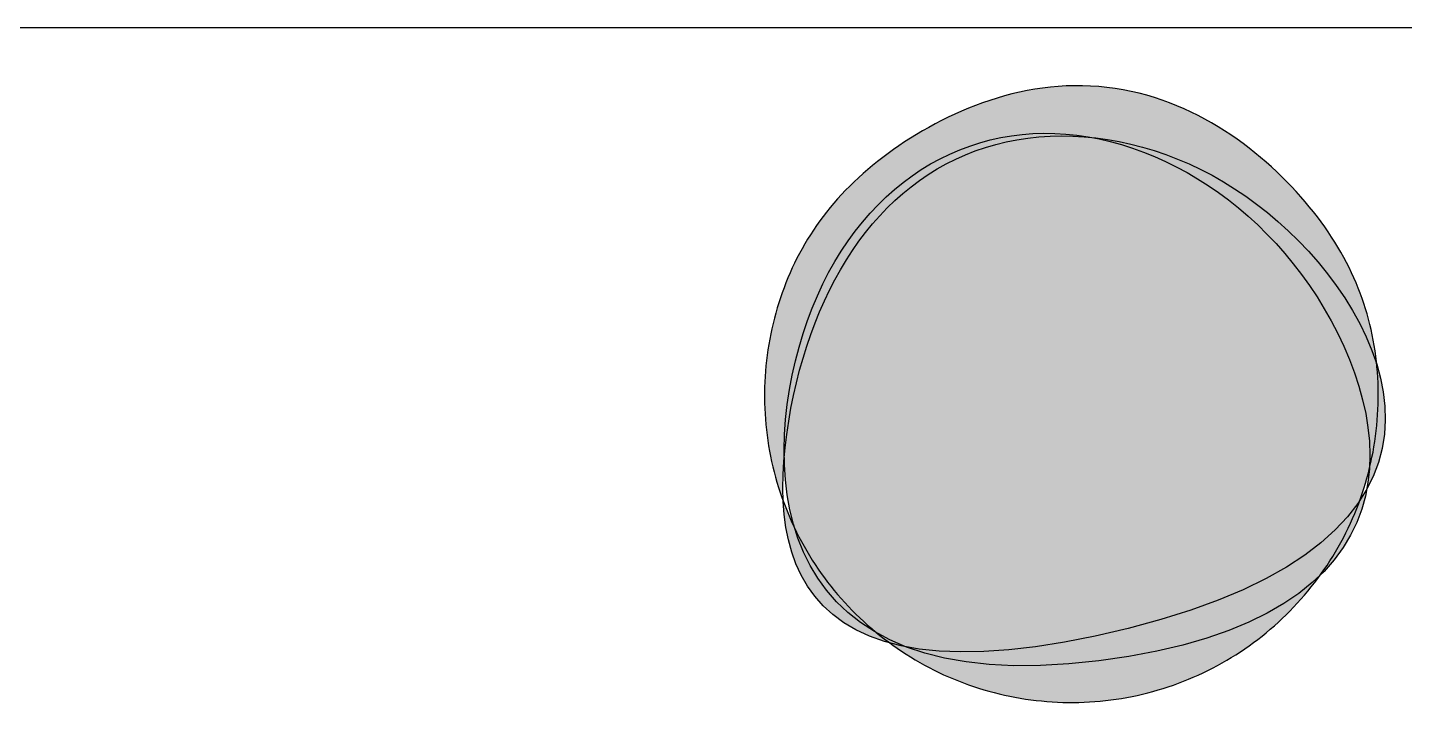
# Model space of a CAD drawing. Header units: metres. Extents: x 2.1 to 55.1, y 135.2 to 164.9.
# Drawn here: x 22.1051 to 22.1967, y 159.6371 to 159.682 of the extents above; entities that cross this region are included whole.
import ezdxf

# ---------------------------------------------------------------- set-up
doc = ezdxf.new("R2010")
doc.units = ezdxf.units.M
doc.linetypes.add('AUSGEZOGEN', pattern=[0])
doc.layers.add('XR$1$Plankopf', color=7, linetype='AUSGEZOGEN', lineweight=13)

# ---------------------------------------------------------------- blocks, each defined once
blk = doc.blocks.new('COMPLEXOBJECT_42')
at = {"layer": 'XR$1$Plankopf', "color": 7, "linetype": 'AUSGEZOGEN', "lineweight": -3, "transparency": 33554687}
for points in [[(22.176888, 159.677981), (22.176341, 159.678035), (22.175796, 159.678071), (22.175254, 159.678089), (22.174716, 159.67809), (22.174182, 159.678074), (22.173652, 159.678042), (22.173126, 159.677994), (22.172604, 159.677931), (22.172087, 159.677854), (22.171574, 159.677763), (22.171067, 159.677658), (22.170565, 159.677541), (22.170068, 159.677411), (22.169577, 159.677269), (22.169093, 159.677116), (22.168614, 159.676952), (22.168142, 159.676779), (22.167676, 159.676595), (22.167217, 159.676403), (22.166766, 159.676202), (22.166321, 159.675993), (22.165884, 159.675776), (22.165455, 159.675553), (22.165034, 159.675323), (22.164622, 159.675087), (22.164217, 159.674847), (22.163822, 159.674601), (22.163435, 159.674351), (22.163057, 159.674098), (22.162689, 159.673842), (22.162331, 159.673583), (22.161981, 159.673321), (22.161641, 159.673057), (22.161311, 159.67279), (22.160989, 159.672521), (22.160677, 159.67225), (22.160373, 159.671976), (22.160078, 159.671699), (22.159791, 159.67142), (22.159513, 159.671138), (22.159244, 159.670854), (22.158982, 159.670568), (22.158729, 159.670278), (22.158484, 159.669987), (22.158247, 159.669693), (22.158017, 159.669397), (22.157795, 159.669098), (22.157581, 159.668797), (22.157374, 159.668493), (22.157174, 159.668187), (22.156981, 159.667879), (22.156795, 159.667568), (22.156617, 159.667254), (22.156445, 159.666939), (22.156279, 159.666621), (22.15612, 159.6663), (22.155968, 159.665978), (22.155822, 159.665653), (22.155682, 159.665325), (22.155548, 159.664995), (22.15542, 159.664663), (22.155298, 159.664329), (22.155182, 159.663992), (22.155071, 159.663654), (22.154967, 159.663313), (22.154869, 159.662971), (22.154777, 159.662627), (22.15469, 159.662282), (22.15461, 159.661935), (22.154536, 159.661586), (22.154468, 159.661237), (22.154405, 159.660886), (22.154349, 159.660534), (22.154299, 159.660182), (22.154255, 159.659828), (22.154218, 159.659474), (22.154186, 159.659119), (22.15416, 159.658764), (22.154141, 159.658409), (22.154128, 159.658053), (22.15412, 159.657697), (22.154119, 159.657341), (22.154125, 159.656984), (22.154136, 159.656629), (22.154154, 159.656273), (22.154178, 159.655918), (22.154208, 159.655563), (22.154244, 159.655209), (22.154287, 159.654856), (22.154336, 159.654503), (22.154391, 159.654151), (22.154452, 159.653801), (22.15452, 159.653451), (22.154594, 159.653103), (22.154674, 159.652756), (22.15476, 159.65241), (22.154852, 159.652067), (22.15495, 159.651724), (22.155054, 159.651384), (22.155164, 159.651045), (22.155279, 159.650708), (22.155401, 159.650373), (22.155528, 159.650041), (22.155661, 159.64971), (22.1558, 159.649382), (22.155944, 159.649056), (22.156094, 159.648733), (22.15625, 159.648413), (22.156411, 159.648095), (22.156577, 159.64778), (22.156749, 159.647468), (22.156926, 159.64716), (22.157109, 159.646854), (22.157297, 159.646551), (22.15749, 159.646252), (22.157688, 159.645957), (22.157891, 159.645664), (22.1581, 159.645376), (22.158314, 159.645091), (22.158532, 159.64481), (22.158756, 159.644533), (22.158984, 159.64426), (22.159218, 159.643992), (22.159456, 159.643727), (22.159698, 159.643466), (22.159946, 159.64321), (22.160197, 159.642958), (22.160453, 159.642711), (22.160714, 159.642468), (22.160978, 159.642229), (22.161247, 159.641996), (22.161519, 159.641766), (22.161796, 159.641542), (22.162076, 159.641322), (22.162361, 159.641108), (22.162648, 159.640898), (22.16294, 159.640693), (22.163235, 159.640493), (22.163533, 159.640298), (22.163834, 159.640109), (22.164139, 159.639925), (22.164447, 159.639746), (22.164758, 159.639572), (22.165072, 159.639404), (22.165389, 159.639242), (22.165708, 159.639085), (22.166031, 159.638934), (22.166356, 159.638788), (22.166683, 159.638648), (22.167013, 159.638514), (22.167345, 159.638386), (22.167679, 159.638264), (22.168016, 159.638148), (22.168354, 159.638038), (22.168695, 159.637934), (22.169037, 159.637835), (22.169381, 159.637743), (22.169726, 159.637657), (22.170073, 159.637577), (22.170421, 159.637502), (22.170771, 159.637434), (22.171122, 159.637372), (22.171473, 159.637316), (22.171826, 159.637266), (22.17218, 159.637222), (22.172534, 159.637184), (22.172888, 159.637152), (22.173244, 159.637127), (22.173599, 159.637107), (22.173955, 159.637094), (22.174311, 159.637087), (22.174667, 159.637086), (22.175023, 159.637091), (22.175379, 159.637103), (22.175735, 159.63712), (22.17609, 159.637144), (22.176445, 159.637174), (22.176799, 159.637211), (22.177152, 159.637253), (22.177505, 159.637302), (22.177857, 159.637358), (22.178207, 159.637419), (22.178557, 159.637487), (22.178905, 159.63756), (22.179252, 159.63764), (22.179597, 159.637726), (22.179941, 159.637818), (22.180284, 159.637916), (22.180624, 159.63802), (22.180963, 159.63813), (22.1813, 159.638246), (22.181635, 159.638367), (22.181967, 159.638495), (22.182298, 159.638628), (22.182626, 159.638766), (22.182951, 159.638911), (22.183275, 159.639061), (22.183595, 159.639216), (22.183913, 159.639377), (22.184228, 159.639544), (22.184539, 159.639715), (22.184848, 159.639893), (22.185154, 159.640075), (22.185457, 159.640263), (22.185756, 159.640456), (22.186051, 159.640654), (22.186343, 159.640858), (22.186632, 159.641066), (22.186917, 159.64128), (22.187198, 159.641499), (22.187475, 159.641722), (22.187747, 159.641951), (22.188016, 159.642184), (22.188281, 159.642422), (22.188542, 159.642665), (22.188798, 159.642912), (22.18905, 159.643164), (22.189297, 159.64342), (22.18954, 159.64368), (22.189778, 159.643945), (22.190012, 159.644213), (22.190242, 159.644486), (22.190466, 159.644763), (22.190686, 159.645043), (22.1909, 159.645327), (22.19111, 159.645615), (22.191315, 159.645906), (22.191515, 159.646201), (22.191709, 159.646499), (22.191899, 159.646801), (22.192083, 159.647106), (22.192262, 159.647414), (22.192435, 159.647725), (22.192603, 159.648039), (22.192766, 159.648355), (22.192923, 159.648675), (22.193074, 159.648997), (22.19322, 159.649322), (22.19336, 159.649649), (22.193493, 159.649979), (22.193621, 159.650311), (22.193744, 159.650646), (22.19386, 159.650982), (22.19397, 159.651321), (22.194074, 159.651661), (22.194172, 159.652003), (22.194265, 159.652347), (22.194351, 159.652693), (22.194431, 159.65304), (22.194506, 159.653388), (22.194574, 159.653738), (22.194636, 159.654088), (22.194692, 159.65444), (22.194742, 159.654793), (22.194786, 159.655146), (22.194824, 159.6555), (22.194855, 159.655855), (22.194881, 159.65621), (22.1949, 159.656566), (22.194914, 159.656922), (22.194921, 159.657278), (22.194922, 159.657634), (22.194917, 159.65799), (22.194905, 159.658346), (22.194888, 159.658702), (22.194864, 159.659057), (22.194834, 159.659411), (22.194797, 159.659766), (22.194754, 159.660119), (22.194706, 159.660472), (22.19465, 159.660823), (22.194589, 159.661174), (22.194521, 159.661524), (22.194446, 159.661873), (22.194364, 159.662221), (22.194276, 159.662568), (22.19418, 159.662915), (22.194077, 159.663261), (22.193968, 159.663606), (22.19385, 159.66395), (22.193726, 159.664294), (22.193593, 159.664636), (22.193453, 159.664979), (22.193305, 159.66532), (22.193149, 159.665661), (22.192985, 159.666001), (22.192813, 159.666341), (22.192632, 159.66668), (22.192443, 159.667019), (22.192245, 159.667357), (22.192039, 159.667694), (22.191824, 159.668032), (22.191599, 159.668368), (22.191366, 159.668704), (22.191124, 159.66904), (22.190872, 159.669375), (22.190611, 159.66971), (22.19034, 159.670045), (22.19006, 159.670379), (22.189769, 159.670713), (22.189469, 159.671047), (22.189159, 159.67138), (22.18884, 159.671711), (22.188511, 159.67204), (22.188172, 159.672367), (22.187824, 159.67269), (22.187466, 159.67301), (22.187099, 159.673325), (22.186723, 159.673636), (22.186338, 159.67394), (22.185945, 159.674239), (22.185542, 159.674531), (22.18513, 159.674816), (22.18471, 159.675093), (22.184281, 159.675361), (22.183844, 159.675621), (22.183399, 159.675871), (22.182945, 159.67611), (22.182483, 159.676339), (22.182013, 159.676557), (22.181534, 159.676763), (22.181048, 159.676956), (22.180555, 159.677136), (22.180053, 159.677302), (22.179544, 159.677455), (22.179028, 159.677592), (22.178504, 159.677714), (22.177972, 159.67782), (22.177434, 159.677909), (22.176888, 159.677981)], [(22.176349, 159.639858), (22.174344, 159.639649), (22.172462, 159.639541), (22.170699, 159.63953), (22.169052, 159.639611), (22.167519, 159.63978), (22.166095, 159.640033), (22.164777, 159.640366), (22.163562, 159.640773), (22.162446, 159.641251), (22.161427, 159.641795), (22.160501, 159.6424), (22.159665, 159.643063), (22.158915, 159.643779), (22.158248, 159.644543), (22.157661, 159.645352), (22.157151, 159.6462), (22.156713, 159.647084), (22.156346, 159.647999), (22.156045, 159.64894), (22.155807, 159.649904), (22.155629, 159.650885), (22.155508, 159.65188), (22.15544, 159.652884), (22.155422, 159.653892), (22.155451, 159.654901), (22.155523, 159.655906), (22.155635, 159.656902), (22.155784, 159.657885), (22.155967, 159.658851), (22.156179, 159.659795), (22.156419, 159.660714), (22.156685, 159.661606), (22.156977, 159.662472), (22.157293, 159.663311), (22.157634, 159.664123), (22.157998, 159.664908), (22.158384, 159.665665), (22.158793, 159.666395), (22.159223, 159.667096), (22.159673, 159.667769), (22.160144, 159.668413), (22.160634, 159.669029), (22.161142, 159.669616), (22.161668, 159.670173), (22.162212, 159.670701), (22.162772, 159.671199), (22.163348, 159.671667), (22.163939, 159.672105), (22.164544, 159.672512), (22.165164, 159.672889), (22.165796, 159.673234), (22.166441, 159.673548), (22.167097, 159.673831), (22.167764, 159.674082), (22.168442, 159.674301), (22.169129, 159.674488), (22.169826, 159.674642), (22.17053, 159.674764), (22.171242, 159.674852), (22.171961, 159.674907), (22.172686, 159.674929), (22.173416, 159.674918), (22.174151, 159.674874), (22.174888, 159.674798), (22.175628, 159.674689), (22.176368, 159.674549), (22.177109, 159.674377), (22.177849, 159.674173), (22.178586, 159.673939), (22.179321, 159.673674), (22.180051, 159.673379), (22.180777, 159.673054), (22.181496, 159.6727), (22.182208, 159.672316), (22.182912, 159.671903), (22.183607, 159.671462), (22.184291, 159.670992), (22.184964, 159.670494), (22.185625, 159.669969), (22.186273, 159.669416), (22.186906, 159.668836), (22.187524, 159.66823), (22.188126, 159.667597), (22.18871, 159.666938), (22.189276, 159.666253), (22.189822, 159.665543), (22.190348, 159.664808), (22.190852, 159.664048), (22.191333, 159.663263), (22.191792, 159.662455), (22.192225, 159.661623), (22.192629, 159.66077), (22.193001, 159.659899), (22.193337, 159.659012), (22.193632, 159.658113), (22.193883, 159.657205), (22.194086, 159.656289), (22.194236, 159.65537), (22.19433, 159.654449), (22.194364, 159.65353), (22.194335, 159.652616), (22.194237, 159.651709), (22.194067, 159.650812), (22.193821, 159.649928), (22.193496, 159.649059), (22.193086, 159.64821), (22.192589, 159.647382), (22.192, 159.646578), (22.191316, 159.645801), (22.190532, 159.645055), (22.189645, 159.644341), (22.18865, 159.643662), (22.187543, 159.643022), (22.186322, 159.642424), (22.184981, 159.641869), (22.183517, 159.641362), (22.181925, 159.640904), (22.180203, 159.640499), (22.178345, 159.640149), (22.176349, 159.639858)], [(22.178294, 159.642007), (22.176109, 159.641499), (22.174061, 159.641095), (22.172145, 159.640791), (22.170358, 159.640584), (22.168695, 159.640469), (22.167153, 159.640443), (22.165726, 159.640501), (22.164412, 159.640639), (22.163207, 159.640853), (22.162105, 159.641139), (22.161104, 159.641493), (22.160199, 159.641912), (22.159386, 159.64239), (22.15866, 159.642925), (22.158019, 159.643511), (22.157458, 159.644145), (22.156973, 159.644823), (22.156559, 159.645541), (22.156213, 159.646294), (22.155931, 159.647079), (22.155709, 159.647892), (22.155542, 159.648728), (22.155427, 159.649584), (22.155359, 159.650455), (22.155335, 159.651338), (22.155351, 159.652228), (22.155402, 159.653122), (22.155484, 159.654015), (22.155594, 159.654903), (22.155727, 159.655783), (22.15588, 159.65665), (22.156052, 159.657504), (22.156243, 159.658344), (22.156453, 159.659169), (22.156681, 159.65998), (22.156928, 159.660774), (22.157194, 159.661553), (22.157478, 159.662315), (22.157781, 159.66306), (22.158101, 159.663788), (22.15844, 159.664496), (22.158796, 159.665187), (22.159171, 159.665857), (22.159563, 159.666508), (22.159972, 159.667138), (22.160399, 159.667747), (22.160843, 159.668335), (22.161304, 159.668901), (22.161782, 159.669443), (22.162277, 159.669963), (22.162789, 159.670459), (22.163318, 159.67093), (22.163863, 159.671377), (22.164424, 159.671798), (22.165002, 159.672193), (22.165596, 159.672562), (22.166206, 159.672904), (22.166832, 159.673218), (22.167474, 159.673503), (22.168131, 159.673761), (22.168804, 159.673988), (22.169491, 159.674187), (22.170191, 159.674356), (22.170904, 159.674495), (22.171628, 159.674604), (22.172363, 159.674683), (22.173106, 159.674732), (22.173858, 159.67475), (22.174616, 159.674738), (22.175381, 159.674694), (22.17615, 159.67462), (22.176923, 159.674515), (22.177699, 159.674378), (22.178477, 159.674209), (22.179255, 159.674009), (22.180033, 159.673777), (22.180809, 159.673513), (22.181583, 159.673217), (22.182353, 159.672888), (22.183118, 159.672527), (22.183878, 159.672133), (22.18463, 159.671706), (22.185375, 159.671246), (22.186111, 159.670753), (22.186836, 159.670226), (22.187551, 159.669665), (22.188253, 159.669071), (22.188943, 159.668443), (22.189617, 159.667781), (22.190277, 159.667084), (22.190919, 159.666353), (22.19154, 159.66559), (22.192133, 159.664799), (22.192694, 159.66398), (22.193216, 159.663138), (22.193696, 159.662274), (22.194127, 159.661391), (22.194504, 159.660493), (22.194822, 159.659581), (22.195075, 159.658658), (22.195258, 159.657728), (22.195365, 159.656791), (22.195392, 159.655852), (22.195333, 159.654913), (22.195182, 159.653976), (22.194934, 159.653044), (22.194584, 159.65212), (22.194127, 159.651206), (22.193556, 159.650305), (22.192867, 159.64942), (22.192055, 159.648553), (22.191114, 159.647707), (22.190038, 159.646885), (22.188822, 159.646088), (22.187461, 159.645321), (22.18595, 159.644584), (22.184283, 159.643882), (22.182455, 159.643217), (22.18046, 159.642591), (22.178294, 159.642007)]]:
    blk.add_lwpolyline(points, close=True, dxfattribs=at)

msp = doc.modelspace()

# ---------------------------------------------------------------- hatches: boundary and pattern name
at = {"layer": 'XR$1$Plankopf', "linetype": 'AUSGEZOGEN', "lineweight": -3, "true_color": 0xedf5de, "transparency": 33554687}
h = msp.add_hatch(color=7, dxfattribs=at)
h.paths.add_polyline_path([(22.193556, 159.650305), (22.193705, 159.65054), (22.193675, 159.650458)], flags=16)
h.paths.add_polyline_path([(22.194148, 159.651239), (22.193705, 159.65054), (22.193744, 159.650646), (22.19386, 159.650982), (22.19397, 159.651321), (22.194074, 159.651661), (22.194172, 159.652003), (22.194265, 159.652347), (22.194335, 159.652628), (22.194335, 159.652616), (22.194237, 159.651709), (22.19415, 159.651253), (22.194584, 159.65212), (22.194934, 159.653044), (22.195182, 159.653976), (22.195333, 159.654913), (22.195392, 159.655852), (22.195365, 159.656791), (22.195258, 159.657728), (22.195075, 159.658658), (22.194817, 159.659597), (22.194754, 159.660119), (22.194706, 159.660472), (22.19465, 159.660823), (22.194589, 159.661174), (22.194521, 159.661524), (22.194446, 159.661873), (22.194364, 159.662221), (22.194276, 159.662568), (22.19418, 159.662915), (22.194077, 159.663261), (22.193968, 159.663606), (22.19385, 159.66395), (22.193726, 159.664294), (22.193593, 159.664636), (22.193453, 159.664979), (22.193305, 159.66532), (22.193149, 159.665661), (22.192985, 159.666001), (22.192813, 159.666341), (22.192632, 159.66668), (22.192443, 159.667019), (22.192245, 159.667357), (22.192039, 159.667694), (22.191824, 159.668032), (22.191599, 159.668368), (22.191366, 159.668704), (22.191124, 159.66904), (22.190872, 159.669375), (22.190611, 159.66971), (22.19034, 159.670045), (22.19006, 159.670379), (22.189769, 159.670713), (22.189469, 159.671047), (22.189159, 159.67138), (22.18884, 159.671711), (22.188511, 159.67204), (22.188172, 159.672367), (22.187824, 159.67269), (22.187466, 159.67301), (22.187099, 159.673325), (22.186723, 159.673636), (22.186338, 159.67394), (22.185945, 159.674239), (22.185542, 159.674531), (22.18513, 159.674816), (22.18471, 159.675093), (22.184281, 159.675361), (22.183844, 159.675621), (22.183399, 159.675871), (22.182945, 159.67611), (22.182483, 159.676339), (22.182013, 159.676557), (22.181534, 159.676763), (22.181048, 159.676956), (22.180555, 159.677136), (22.180053, 159.677302), (22.179544, 159.677455), (22.179028, 159.677592), (22.178504, 159.677714), (22.177972, 159.67782), (22.177434, 159.677909), (22.176888, 159.677981), (22.176341, 159.678035), (22.175796, 159.678071), (22.175254, 159.678089), (22.174716, 159.67809), (22.174182, 159.678074), (22.173652, 159.678042), (22.173126, 159.677994), (22.172604, 159.677931), (22.172087, 159.677854), (22.171574, 159.677763), (22.171067, 159.677658), (22.170565, 159.677541), (22.170068, 159.677411), (22.169577, 159.677269), (22.169093, 159.677116), (22.168614, 159.676952), (22.168142, 159.676779), (22.167676, 159.676595), (22.167217, 159.676403), (22.166766, 159.676202), (22.166321, 159.675993), (22.165884, 159.675776), (22.165455, 159.675553), (22.165034, 159.675323), (22.164622, 159.675087), (22.164217, 159.674847), (22.163822, 159.674601), (22.163435, 159.674351), (22.163057, 159.674098), (22.162689, 159.673842), (22.162331, 159.673583), (22.161981, 159.673321), (22.161641, 159.673057), (22.161311, 159.67279), (22.160989, 159.672521), (22.160677, 159.67225), (22.160373, 159.671976), (22.160078, 159.671699), (22.159791, 159.67142), (22.159513, 159.671138), (22.159244, 159.670854), (22.158982, 159.670568), (22.158729, 159.670278), (22.158484, 159.669987), (22.158247, 159.669693), (22.158017, 159.669397), (22.157795, 159.669098), (22.157581, 159.668797), (22.157374, 159.668493), (22.157174, 159.668187), (22.156981, 159.667879), (22.156795, 159.667568), (22.156617, 159.667254), (22.156445, 159.666939), (22.156279, 159.666621), (22.15612, 159.6663), (22.155968, 159.665978), (22.155822, 159.665653), (22.155682, 159.665325), (22.155548, 159.664995), (22.15542, 159.664663), (22.155298, 159.664329), (22.155182, 159.663992), (22.155071, 159.663654), (22.154967, 159.663313), (22.154869, 159.662971), (22.154777, 159.662627), (22.15469, 159.662282), (22.15461, 159.661935), (22.154536, 159.661586), (22.154468, 159.661237), (22.154405, 159.660886), (22.154349, 159.660534), (22.154299, 159.660182), (22.154255, 159.659828), (22.154218, 159.659474), (22.154186, 159.659119), (22.15416, 159.658764), (22.154141, 159.658409), (22.154128, 159.658053), (22.15412, 159.657697), (22.154119, 159.657341), (22.154125, 159.656984), (22.154136, 159.656629), (22.154154, 159.656273), (22.154178, 159.655918), (22.154208, 159.655563), (22.154244, 159.655209), (22.154287, 159.654856), (22.154336, 159.654503), (22.154391, 159.654151), (22.154452, 159.653801), (22.15452, 159.653451), (22.154594, 159.653103), (22.154674, 159.652756), (22.15476, 159.65241), (22.154852, 159.652067), (22.15495, 159.651724), (22.155054, 159.651384), (22.155164, 159.651045), (22.155279, 159.650708), (22.155335, 159.651338), (22.155351, 159.652228), (22.155402, 159.653122), (22.15543, 159.653429), (22.15544, 159.652884), (22.155508, 159.65188), (22.155629, 159.650885), (22.155807, 159.649904), (22.156045, 159.64894), (22.156143, 159.648633), (22.156094, 159.648733), (22.155944, 159.649056), (22.1558, 159.649382), (22.155661, 159.64971), (22.155528, 159.650041), (22.155401, 159.650373), (22.155356, 159.650496), (22.155427, 159.649584), (22.155542, 159.648728), (22.155709, 159.647892), (22.155931, 159.647079), (22.156213, 159.646294), (22.156559, 159.645541), (22.156973, 159.644823), (22.157458, 159.644145), (22.158019, 159.643511), (22.15866, 159.642925), (22.159386, 159.64239), (22.160199, 159.641912), (22.161104, 159.641493), (22.162105, 159.641139), (22.162435, 159.641053), (22.162648, 159.640898), (22.16294, 159.640693), (22.163235, 159.640493), (22.163533, 159.640298), (22.163834, 159.640109), (22.164139, 159.639925), (22.164447, 159.639746), (22.164758, 159.639572), (22.165072, 159.639404), (22.165389, 159.639242), (22.165708, 159.639085), (22.166031, 159.638934), (22.166356, 159.638788), (22.166683, 159.638648), (22.167013, 159.638514), (22.167345, 159.638386), (22.167679, 159.638264), (22.168016, 159.638148), (22.168354, 159.638038), (22.168695, 159.637934), (22.169037, 159.637835), (22.169381, 159.637743), (22.169726, 159.637657), (22.170073, 159.637577), (22.170421, 159.637502), (22.170771, 159.637434), (22.171122, 159.637372), (22.171473, 159.637316), (22.171826, 159.637266), (22.17218, 159.637222), (22.172534, 159.637184), (22.172888, 159.637152), (22.173244, 159.637127), (22.173599, 159.637107), (22.173955, 159.637094), (22.174311, 159.637087), (22.174667, 159.637086), (22.175023, 159.637091), (22.175379, 159.637103), (22.175735, 159.63712), (22.17609, 159.637144), (22.176445, 159.637174), (22.176799, 159.637211), (22.177152, 159.637253), (22.177505, 159.637302), (22.177857, 159.637358), (22.178207, 159.637419), (22.178557, 159.637487), (22.178905, 159.63756), (22.179252, 159.63764), (22.179597, 159.637726), (22.179941, 159.637818), (22.180284, 159.637916), (22.180624, 159.63802), (22.180963, 159.63813), (22.1813, 159.638246), (22.181635, 159.638367), (22.181967, 159.638495), (22.182298, 159.638628), (22.182626, 159.638766), (22.182951, 159.638911), (22.183275, 159.639061), (22.183595, 159.639216), (22.183913, 159.639377), (22.184228, 159.639544), (22.184539, 159.639715), (22.184848, 159.639893), (22.185154, 159.640075), (22.185457, 159.640263), (22.185756, 159.640456), (22.186051, 159.640654), (22.186343, 159.640858), (22.186632, 159.641066), (22.186917, 159.64128), (22.187198, 159.641499), (22.187475, 159.641722), (22.187747, 159.641951), (22.188016, 159.642184), (22.188281, 159.642422), (22.188542, 159.642665), (22.188798, 159.642912), (22.18905, 159.643164), (22.189297, 159.64342), (22.18954, 159.64368), (22.189778, 159.643945), (22.190012, 159.644213), (22.190242, 159.644486), (22.190466, 159.644763), (22.190686, 159.645043), (22.1909, 159.645327), (22.190532, 159.645055), (22.191087, 159.645583), (22.19111, 159.645615), (22.191089, 159.645585), (22.191316, 159.645801), (22.192, 159.646578), (22.192589, 159.647382), (22.193086, 159.64821), (22.193496, 159.649059), (22.193821, 159.649928), (22.194067, 159.650812)])
h.paths.add_polyline_path([(22.161519, 159.641766), (22.161595, 159.641705), (22.161588, 159.641709)], flags=16)
h.paths.add_polyline_path([(22.175828, 159.674651), (22.17615, 159.67462), (22.177109, 159.674377), (22.176368, 159.674549)], flags=16)

# ---------------------------------------------------------------- linework, layer by layer
at = {"layer": 'XR$1$Plankopf', "color": 7, "linetype": 'AUSGEZOGEN', "lineweight": -3, "transparency": 33554687}
msp.add_line((21.959088, 159.681959), (22.379632, 159.681959), dxfattribs=at)

# ---------------------------------------------------------------- block references
msp.add_blockref('COMPLEXOBJECT_42', (0, 0), dxfattribs=at)

doc.saveas('drawing.dxf')
